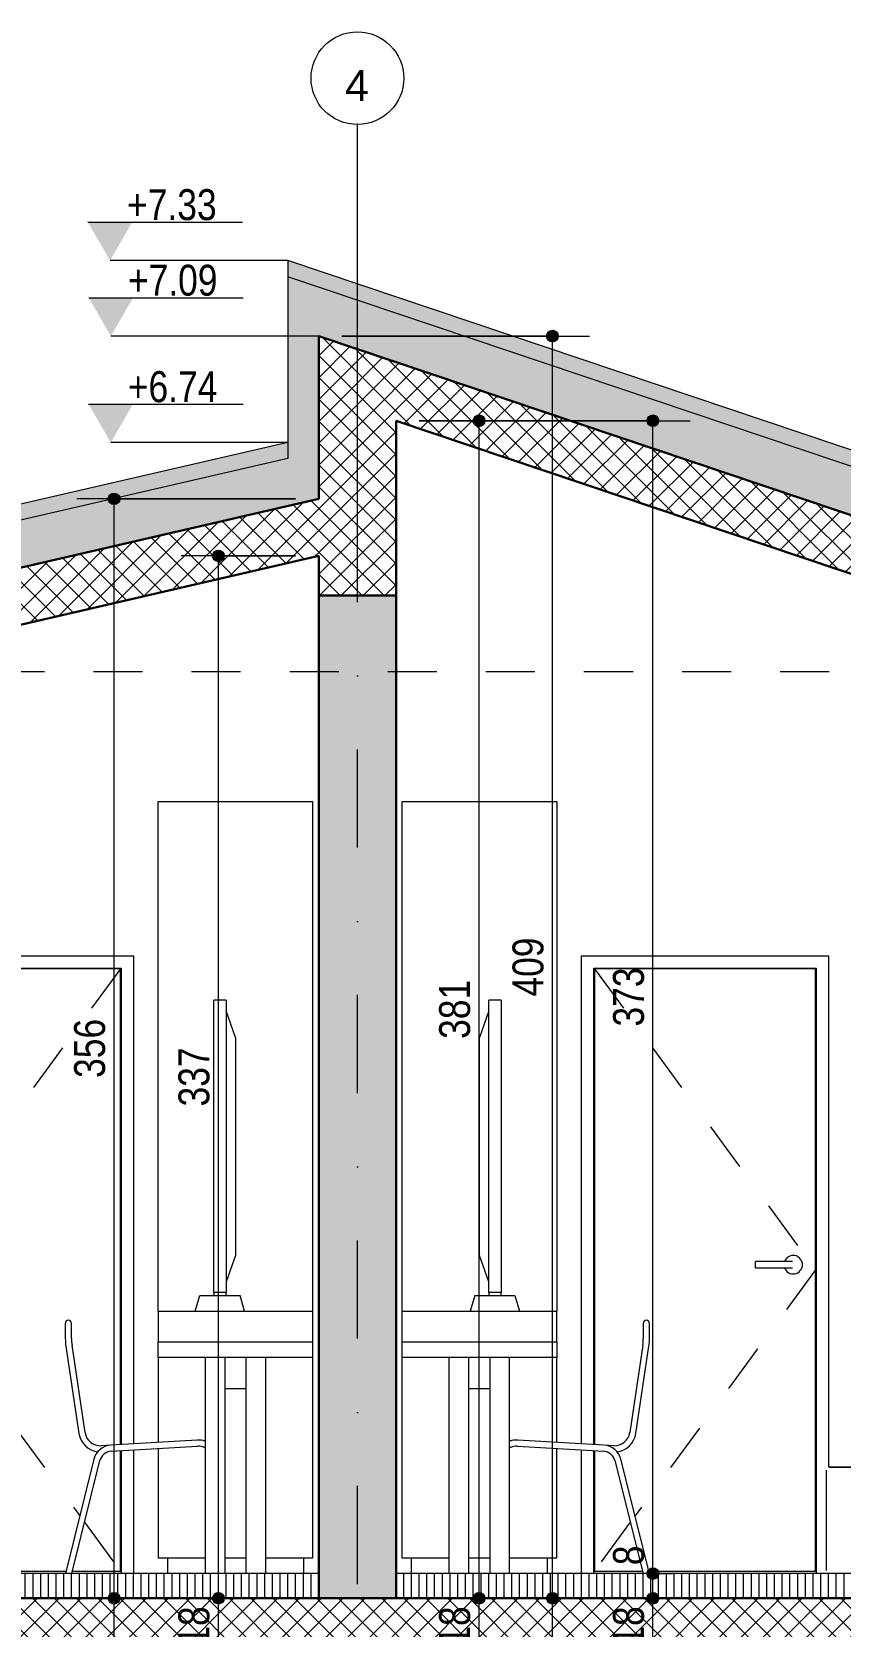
# Model space of a CAD drawing. Header units: centimetres. Extents: x -1987 to 51, y -192 to 807.
# Drawn here: x -1457 to -1195, y 291 to 807 of the extents above; entities that cross this region are included whole.
import ezdxf

# ---------------------------------------------------------------- set-up
doc = ezdxf.new("R2010")
doc.units = ezdxf.units.CM
doc.linetypes.add('Dash', pattern=[31.75, 15.875, -15.875])
doc.linetypes.add('Dash dot', pattern=[79.375, 31.75, -23.8125, 0, -23.8125])
for name, color, linetype, lineweight in [('A-ANNO-DIMS', 7, 'Continuous', 9), ('A-ANNO-DIMS-50', 7, 'Continuous', 9), ('A-ANNO-NOTE', 7, 'Continuous', 9), ('A-DOOR', 7, 'Continuous', 9), ('A-DOOR-FRAM', 7, 'Continuous', 15), ('A-FLOR-FNSH', 7, 'Continuous', 9), ('A-FLOR-LEVL', 7, 'Continuous', 9), ('A-FLOR-PATT', 7, 'Continuous', 9), ('A-ROOF', 7, 'Continuous', 9), ('A-ROOF-FNSH', 7, 'Continuous', 9), ('A-ROOF-PATT', 7, 'Continuous', 9), ('A-WALL', 7, 'Continuous', 9), ('A-WALL-PATT', 7, 'Continuous', 9), ('E-ELEC-EQPM', 7, 'Continuous', 9), ('G-ANNO-DIMS', 7, 'Continuous', 9), ('I-FURN', 7, 'Continuous', 9), ('S-BEAM', 7, 'Continuous', 9), ('S-GRID', 7, 'Continuous', 9), ('S-GRID-IDEN', 7, 'Continuous', 9)]:
    doc.layers.add(name, color=color, linetype=linetype, lineweight=lineweight)
doc.layers.add('A-DETL', color=7, linetype='Continuous', lineweight=9, true_color=0x008000)
doc.styles.add('Arial', font='arial.ttf', dxfattribs={"height": 10})
doc.styles.add('Arial Narrow', font='ARIALN.TTF', dxfattribs={"height": 10})
doc.dimstyles.new('TEC_DIM', dxfattribs={"dimscale": 30.48, "dimtxt": 10.23431, "dimasz": 0.492126, "dimexe": 0.393701, "dimexo": 0.246063, "dimgap": 0, "dimtad": 1, "dimdec": 0, "dimzin": 0, "dimdsep": 46, "dimtxsty": 'Arial Narrow', "dimblk1": 'DOTSMALL', "dimblk2": 'DOTSMALL', "dimsah": 1, "dimcen": 0.09, "dimazin": 0, "dimtfac": 1, "dimtdec": 4, "dimtix": 1, "dimtmove": 0, "dimatfit": 3, "dimfxl": 0, "dimtvp": 1, "dimtolj": 1, "dimtzin": 0, "dimarcsym": 0})
doc.dimstyles.new('TEC_DIM_2', dxfattribs={"dimscale": 30.48, "dimtxt": 10.23431, "dimasz": 0.492126, "dimexe": 0.393701, "dimexo": 0.246063, "dimgap": 0, "dimtad": 1, "dimdec": 0, "dimzin": 0, "dimdsep": 46, "dimtxsty": 'Arial Narrow', "dimblk1": 'DOTSMALL', "dimblk2": 'DOTSMALL', "dimsah": 1, "dimcen": 0.09, "dimazin": 0, "dimtfac": 1, "dimtdec": 4, "dimtix": 1, "dimtmove": 2, "dimatfit": 3, "dimfxl": 0, "dimtvp": 1, "dimtolj": 1, "dimtzin": 0, "dimarcsym": 0})
pattern_1 = [(45, (-985.806, 295.661), (-3.535534, 3.535534), []), (135, (-985.806, 295.661), (-3.535534, -3.535534), [])]

# ---------------------------------------------------------------- blocks, each defined once
blk = doc.blocks.new('TEC_DOOR-INT - 80x200-2358330-1-1')
at = {"layer": 'A-DOOR', "linetype": 'Dash'}
for p, q in [((-1274.94, 503.8), (-1203.34, 406.3)), ((-1203.34, 406.3), (-1261.78, 326.72)), ((-1263.32, 324.63), (-1274.94, 308.8))]:
    blk.add_line(p, q, dxfattribs=at)
at = {"layer": 'A-DOOR', "lineweight": 15}
for p, q in [((-1203.34, 503.8), (-1274.94, 503.8)), ((-1274.94, 503.8), (-1274.94, 349.77)), ((-1203.34, 308.8), (-1203.34, 503.8)), ((-1274.94, 347.76), (-1274.94, 308.8)), ((-1274.94, 308.8), (-1259.37, 308.8)), ((-1257.31, 308.8), (-1203.34, 308.8))]:
    blk.add_line(p, q, dxfattribs=at)
at = {"layer": 'A-DOOR'}
for p, q in [((-1212.34, 409), (-1222.84, 409)), ((-1222.84, 408), (-1222.84, 409)), ((-1222.84, 407), (-1222.84, 408)), ((-1222.84, 407), (-1212.34, 407))]:
    blk.add_line(p, q, dxfattribs=at)
at = {"layer": 'A-DOOR', "flags": 128}
for points in [[(-1210.84, 409), (-1210.84, 409), (-1210.85, 409), (-1210.85, 409), (-1210.86, 409), (-1210.87, 409), (-1210.89, 409), (-1210.9, 409), (-1210.92, 409), (-1210.94, 409), (-1210.96, 409), (-1210.99, 409), (-1211.01, 409), (-1211.04, 409), (-1211.07, 409), (-1211.11, 409), (-1211.14, 409), (-1211.18, 409), (-1211.22, 409), (-1211.26, 409), (-1211.3, 409), (-1211.34, 409), (-1211.39, 409), (-1211.43, 409), (-1211.48, 409), (-1211.53, 409), (-1211.58, 409), (-1211.64, 409), (-1211.69, 409), (-1211.74, 409), (-1211.8, 409), (-1211.86, 409), (-1211.91, 409), (-1211.97, 409), (-1212.03, 409), (-1212.09, 409), (-1212.15, 409), (-1212.21, 409), (-1212.27, 409), (-1212.33, 409), (-1212.34, 409)], [(-1212.34, 407), (-1212.28, 407), (-1212.22, 407), (-1212.16, 407), (-1212.1, 407), (-1212.05, 407), (-1211.99, 407), (-1211.93, 407), (-1211.87, 407), (-1211.82, 407), (-1211.76, 407), (-1211.7, 407), (-1211.65, 407), (-1211.6, 407), (-1211.55, 407), (-1211.5, 407), (-1211.45, 407), (-1211.4, 407), (-1211.35, 407), (-1211.31, 407), (-1211.27, 407), (-1211.23, 407), (-1211.19, 407), (-1211.15, 407), (-1211.11, 407), (-1211.08, 407), (-1211.05, 407), (-1211.02, 407), (-1210.99, 407), (-1210.97, 407), (-1210.95, 407), (-1210.92, 407), (-1210.91, 407), (-1210.89, 407), (-1210.88, 407), (-1210.87, 407), (-1210.86, 407), (-1210.85, 407), (-1210.85, 407), (-1210.84, 407)]]:
    blk.add_lwpolyline(points, dxfattribs=at)
at = {"layer": 'A-DOOR'}
for start, end in [(360, 160.3657), (199.5633, 360)]:
    blk.add_arc((-1210.59, 408), 3, start, end, dxfattribs=at)
at = {"layer": 'A-DOOR-FRAM'}
for p, q in [((-1279.14, 508), (-1199.14, 508)), ((-1279.14, 350.01), (-1279.14, 508)), ((-1199.14, 508), (-1199.14, 342.47)), ((-1275.14, 504), (-1203.14, 504)), ((-1275.14, 349.78), (-1275.14, 504)), ((-1203.14, 504), (-1203.14, 308)), ((-1279.14, 308), (-1279.14, 348.01)), ((-1275.14, 308), (-1275.14, 347.78))]:
    blk.add_line(p, q, dxfattribs=at)
blk = doc.blocks.new('TEC_DOOR-INT - 80x200-2358332-1-1')
at = {"layer": 'A-DOOR', "linetype": 'Dash'}
for p, q in [((-1428.34, 503.8), (-1499.94, 406.3)), ((-1499.94, 406.3), (-1441.51, 326.72)), ((-1439.97, 324.63), (-1428.34, 308.8))]:
    blk.add_line(p, q, dxfattribs=at)
at = {"layer": 'A-DOOR', "lineweight": 15}
for p, q in [((-1499.94, 503.8), (-1499.94, 308.8)), ((-1428.34, 503.8), (-1499.94, 503.8)), ((-1428.34, 349.77), (-1428.34, 503.8)), ((-1428.34, 308.8), (-1428.34, 347.76)), ((-1499.94, 308.8), (-1445.98, 308.8)), ((-1443.91, 308.8), (-1428.34, 308.8))]:
    blk.add_line(p, q, dxfattribs=at)
at = {"layer": 'A-DOOR'}
for p, q in [((-1480.44, 409), (-1490.94, 409)), ((-1480.44, 409), (-1480.44, 408)), ((-1480.44, 408), (-1480.44, 407)), ((-1490.94, 407), (-1480.44, 407))]:
    blk.add_line(p, q, dxfattribs=at)
at = {"layer": 'A-DOOR', "flags": 128}
for points in [[(-1490.94, 409), (-1491, 409), (-1491.06, 409), (-1491.12, 409), (-1491.18, 409), (-1491.24, 409), (-1491.3, 409), (-1491.36, 409), (-1491.42, 409), (-1491.47, 409), (-1491.53, 409), (-1491.58, 409), (-1491.64, 409), (-1491.69, 409), (-1491.74, 409), (-1491.79, 409), (-1491.84, 409), (-1491.89, 409), (-1491.93, 409), (-1491.98, 409), (-1492.02, 409), (-1492.06, 409), (-1492.1, 409), (-1492.14, 409), (-1492.17, 409), (-1492.21, 409), (-1492.24, 409), (-1492.27, 409), (-1492.29, 409), (-1492.32, 409), (-1492.34, 409), (-1492.36, 409), (-1492.38, 409), (-1492.4, 409), (-1492.41, 409), (-1492.42, 409), (-1492.43, 409), (-1492.44, 409), (-1492.44, 409), (-1492.44, 409)], [(-1492.44, 407), (-1492.44, 407), (-1492.44, 407), (-1492.43, 407), (-1492.42, 407), (-1492.41, 407), (-1492.4, 407), (-1492.39, 407), (-1492.37, 407), (-1492.35, 407), (-1492.33, 407), (-1492.3, 407), (-1492.27, 407), (-1492.25, 407), (-1492.21, 407), (-1492.18, 407), (-1492.15, 407), (-1492.11, 407), (-1492.07, 407), (-1492.03, 407), (-1491.99, 407), (-1491.94, 407), (-1491.9, 407), (-1491.85, 407), (-1491.8, 407), (-1491.75, 407), (-1491.7, 407), (-1491.65, 407), (-1491.6, 407), (-1491.54, 407), (-1491.49, 407), (-1491.43, 407), (-1491.37, 407), (-1491.32, 407), (-1491.26, 407), (-1491.2, 407), (-1491.14, 407), (-1491.08, 407), (-1491.02, 407), (-1490.96, 407), (-1490.94, 407)]]:
    blk.add_lwpolyline(points, dxfattribs=at)
at = {"layer": 'A-DOOR'}
for start, end in [(19.6343, 180), (180, 340.4367)]:
    blk.add_arc((-1492.69, 408), 3, start, end, dxfattribs=at)
at = {"layer": 'A-DOOR-FRAM'}
for p, q in [((-1504.14, 308), (-1504.14, 508)), ((-1504.14, 508), (-1424.14, 508)), ((-1424.14, 508), (-1424.14, 350.01)), ((-1500.14, 308), (-1500.14, 504)), ((-1500.14, 504), (-1428.14, 504)), ((-1428.14, 504), (-1428.14, 349.78)), ((-1428.14, 347.78), (-1428.14, 308)), ((-1424.14, 348.01), (-1424.14, 308))]:
    blk.add_line(p, q, dxfattribs=at)
blk = doc.blocks.new('ГАРДЕРОБ - Гардероб-2266786-1-1')
at = {"layer": 'I-FURN', "color": 253, "true_color": 0xaaaaaa}
for p, q in [((-1337.14, 558), (-1287.14, 558)), ((-1337.14, 393), (-1337.14, 558)), ((-1287.14, 558), (-1287.14, 393))]:
    blk.add_line(p, q, dxfattribs=at)
blk = doc.blocks.new('ПРАВОЪГЪЛНА МАСА - 50x130-1336701-1-1')
at = {"layer": 'I-FURN', "color": 253, "true_color": 0xaaaaaa}
for p, q in [((-1337.14, 383), (-1287.14, 383)), ((-1337.14, 377.92), (-1337.14, 383)), ((-1287.14, 383), (-1287.14, 377.92)), ((-1287.14, 377.92), (-1337.14, 377.92)), ((-1321.9, 308), (-1321.9, 377.92)), ((-1315.55, 308), (-1315.55, 377.92)), ((-1308.73, 308), (-1308.73, 377.92)), ((-1302.38, 308), (-1302.38, 377.92)), ((-1308.73, 367.76), (-1315.55, 367.76)), ((-1315.55, 308), (-1321.9, 308)), ((-1302.38, 308), (-1308.73, 308))]:
    blk.add_line(p, q, dxfattribs=at)
blk = doc.blocks.new('Stuhl-13 - Typ1-2266787-1-1')
at = {"layer": 'I-FURN', "color": 253, "true_color": 0xaaaaaa}
for p, q in [((-1259.11, 389.01), (-1259.11, 384.14)), ((-1257.11, 384.14), (-1257.11, 389.01)), ((-1259.27, 381.93), (-1263.5, 353.66)), ((-1261.52, 353.36), (-1257.3, 381.63)), ((-1271.82, 349.59), (-1299.74, 351.21)), ((-1299.85, 349.21), (-1271.94, 347.59)), ((-1268.73, 349.41), (-1271.82, 349.59)), ((-1268.29, 344.56), (-1259.17, 308.01)), ((-1257.11, 308.01), (-1266.35, 345.05)), ((-1257.11, 308.01), (-1259.17, 308.01))]:
    blk.add_line(p, q, dxfattribs=at)
for centre, radius, start, end in [((-1258.11, 389.01), 1, 0, 180), ((-1274.11, 384.14), 15, 351.5, 0), ((-1274.11, 384.14), 17, 351.5, 360), ((-1300.14, 344.22), 7, 86.6697, 108.7161), ((-1300.14, 344.22), 7, 86.6697, 108.0205), ((-1268.44, 354.4), 5, 266.6697, 351.5), ((-1268.44, 354.4), 7, 276.3625, 351.5), ((-1300.14, 344.22), 5, 86.6697, 117.1838), ((-1300.14, 344.22), 5, 108.0205, 111.0944), ((-1272.17, 343.6), 4, 14, 86.6697), ((-1272.17, 343.6), 6, 14, 86.6697)]:
    blk.add_arc(centre, radius, start, end, dxfattribs=at)
blk = doc.blocks.new('ШКАФ - ШКАФ-2266788-1-1')
at = {"layer": 'I-FURN', "color": 253, "true_color": 0xaaaaaa}
for p, q in [((-1337.14, 393), (-1287.14, 393)), ((-1337.14, 383), (-1337.14, 393)), ((-1287.14, 383), (-1287.14, 393)), ((-1337.14, 313), (-1337.14, 377.92)), ((-1287.14, 350.48), (-1287.14, 377.92)), ((-1287.14, 313), (-1287.14, 348.47)), ((-1321.9, 313), (-1337.14, 313)), ((-1334.14, 308), (-1334.14, 313)), ((-1308.73, 313), (-1315.55, 313)), ((-1287.14, 313), (-1302.38, 313)), ((-1290.14, 308), (-1290.14, 313))]:
    blk.add_line(p, q, dxfattribs=at)
blk = doc.blocks.new('TV - 65 Zoll-2242998-1-1')
at = {"layer": 'E-ELEC-EQPM', "color": 253, "true_color": 0xaaaaaa}
for p, q in [((-1309.14, 399), (-1309.14, 493.6)), ((-1305.14, 493.6), (-1309.14, 493.6)), ((-1305.14, 493.6), (-1305.14, 399)), ((-1309.14, 490.17), (-1312.14, 481.6)), ((-1312.14, 411), (-1312.14, 481.6)), ((-1309.14, 402.43), (-1312.14, 411)), ((-1313.64, 398), (-1315.14, 393)), ((-1309.14, 399), (-1309.14, 398)), ((-1305.14, 399), (-1309.14, 399)), ((-1305.14, 398), (-1305.14, 399)), ((-1300.64, 398), (-1299.14, 393))]:
    blk.add_line(p, q, dxfattribs=at)
at = {"layer": 'E-ELEC-EQPM', "color": 253, "true_color": 0xaaaaaa, "flags": 128}
for points in [[(-1313.64, 398), (-1313.42, 398), (-1312.77, 398), (-1311.74, 398), (-1310.39, 398), (-1308.83, 398), (-1307.14, 398)], [(-1307.14, 398), (-1305.46, 398), (-1303.89, 398), (-1302.55, 398), (-1301.51, 398), (-1300.86, 398), (-1300.64, 398)]]:
    blk.add_lwpolyline(points, dxfattribs=at)
blk = doc.blocks.new('SOFA-BEDROOM - 1000 x 1000-2337895-1-1')
at = {"layer": 'I-FURN', "color": 253, "true_color": 0xaaaaaa}
for p, q in [((-1199.91, 341.5), (-1199.91, 309)), ((-1198.91, 342.5), (-1198.91, 342.31)), ((-1198.91, 342.5), (-1197.44, 342.5)), ((-1150.38, 342.5), (-1197.44, 342.5)), ((-1150.38, 342.5), (-1197.44, 342.5)), ((-1197.44, 342.5), (-1150.38, 342.5)), ((-1150.38, 342.5), (-1148.91, 342.5)), ((-1148.91, 342.27), (-1148.91, 342.5)), ((-1147.91, 309), (-1147.91, 341.5)), ((-1198.91, 308.23), (-1198.91, 308)), ((-1148.91, 308), (-1148.91, 308.19))]:
    blk.add_line(p, q, dxfattribs=at)
at = {"layer": 'I-FURN', "color": 253, "true_color": 0xaaaaaa, "flags": 128}
for points in [[(-1197.44, 342.5), (-1197.5, 342.5), (-1197.56, 342.5), (-1197.62, 342.5), (-1197.67, 342.5), (-1197.73, 342.5), (-1197.79, 342.5), (-1197.85, 342.5), (-1197.9, 342.5), (-1197.96, 342.5), (-1198.01, 342.5), (-1198.07, 342.5), (-1198.12, 342.5), (-1198.17, 342.5), (-1198.22, 342.5), (-1198.27, 342.5), (-1198.32, 342.5), (-1198.36, 342.5), (-1198.41, 342.5), (-1198.45, 342.5), (-1198.49, 342.5), (-1198.53, 342.5), (-1198.57, 342.5), (-1198.61, 342.5), (-1198.64, 342.5), (-1198.68, 342.5), (-1198.71, 342.5), (-1198.74, 342.5), (-1198.76, 342.5), (-1198.79, 342.5), (-1198.81, 342.5), (-1198.83, 342.5), (-1198.85, 342.5), (-1198.86, 342.5), (-1198.88, 342.5), (-1198.89, 342.5), (-1198.9, 342.5), (-1198.9, 342.5), (-1198.91, 342.5), (-1198.91, 342.5)], [(-1148.91, 342.5), (-1148.91, 342.5), (-1148.91, 342.5), (-1148.92, 342.5), (-1148.93, 342.5), (-1148.94, 342.5), (-1148.95, 342.5), (-1148.97, 342.5), (-1148.98, 342.5), (-1149, 342.5), (-1149.02, 342.5), (-1149.05, 342.5), (-1149.07, 342.5), (-1149.1, 342.5), (-1149.13, 342.5), (-1149.17, 342.5), (-1149.2, 342.5), (-1149.24, 342.5), (-1149.27, 342.5), (-1149.31, 342.5), (-1149.35, 342.5), (-1149.4, 342.5), (-1149.44, 342.5), (-1149.49, 342.5), (-1149.54, 342.5), (-1149.58, 342.5), (-1149.63, 342.5), (-1149.69, 342.5), (-1149.74, 342.5), (-1149.79, 342.5), (-1149.85, 342.5), (-1149.9, 342.5), (-1149.96, 342.5), (-1150.01, 342.5), (-1150.07, 342.5), (-1150.13, 342.5), (-1150.19, 342.5), (-1150.25, 342.5), (-1150.3, 342.5), (-1150.36, 342.5), (-1150.38, 342.5)]]:
    blk.add_lwpolyline(points, dxfattribs=at)
blk = doc.blocks.new('ГАРДЕРОБ - Гардероб-2380712-1-1')
at = {"layer": 'I-FURN', "color": 253, "true_color": 0xaaaaaa}
for p, q in [((-1416.14, 558), (-1366.14, 558)), ((-1416.14, 393), (-1416.14, 558)), ((-1366.14, 558), (-1366.14, 393))]:
    blk.add_line(p, q, dxfattribs=at)
blk = doc.blocks.new('ПРАВОЪГЪЛНА МАСА - 50x130-2380713-1-1')
at = {"layer": 'I-FURN', "color": 253, "true_color": 0xaaaaaa}
for p, q in [((-1416.14, 383), (-1366.14, 383)), ((-1416.14, 377.92), (-1416.14, 383)), ((-1366.14, 383), (-1366.14, 377.92)), ((-1366.14, 377.92), (-1416.14, 377.92)), ((-1400.9, 377.92), (-1400.9, 308)), ((-1394.55, 377.92), (-1394.55, 308)), ((-1387.73, 377.92), (-1387.73, 308)), ((-1381.38, 377.92), (-1381.38, 308)), ((-1387.73, 367.76), (-1394.55, 367.76)), ((-1394.55, 308), (-1400.9, 308)), ((-1381.38, 308), (-1387.73, 308))]:
    blk.add_line(p, q, dxfattribs=at)
blk = doc.blocks.new('Stuhl-13 - Typ1-1721772-1-1')
at = {"layer": 'I-FURN', "color": 253, "true_color": 0xaaaaaa}
for p, q in [((-1446.18, 389.01), (-1446.18, 384.14)), ((-1444.18, 384.14), (-1444.18, 389.01)), ((-1439.79, 353.66), (-1444.01, 381.93)), ((-1445.99, 381.63), (-1441.77, 353.36)), ((-1403.55, 351.21), (-1431.47, 349.59)), ((-1431.47, 349.59), (-1434.55, 349.41)), ((-1431.35, 347.59), (-1403.43, 349.21)), ((-1436.94, 345.05), (-1446.17, 308.01)), ((-1444.11, 308.01), (-1435, 344.56)), ((-1444.11, 308.01), (-1446.17, 308.01))]:
    blk.add_line(p, q, dxfattribs=at)
for centre, radius, start, end in [((-1445.18, 389.01), 1, 0, 180), ((-1429.18, 384.14), 17, 180, 188.5), ((-1429.18, 384.14), 15, 180, 188.5), ((-1434.84, 354.4), 7, 188.5, 263.6375), ((-1434.84, 354.4), 5, 188.5, 273.3303), ((-1403.14, 344.22), 7, 71.2839, 93.3303), ((-1403.14, 344.22), 7, 71.9795, 93.3303), ((-1431.12, 343.6), 6, 93.3303, 166), ((-1431.12, 343.6), 4, 93.3303, 166), ((-1403.14, 344.22), 5, 62.8162, 93.3303), ((-1403.14, 344.22), 5, 68.9056, 71.9795)]:
    blk.add_arc(centre, radius, start, end, dxfattribs=at)
blk = doc.blocks.new('ШКАФ - ШКАФ-2252821-1-1')
at = {"layer": 'I-FURN', "color": 253, "true_color": 0xaaaaaa}
for p, q in [((-1416.14, 393), (-1366.14, 393)), ((-1416.14, 393), (-1416.14, 383)), ((-1366.14, 393), (-1366.14, 383)), ((-1416.14, 377.92), (-1416.14, 350.48)), ((-1366.14, 377.92), (-1366.14, 313)), ((-1416.14, 348.47), (-1416.14, 313)), ((-1400.9, 313), (-1416.14, 313)), ((-1413.14, 313), (-1413.14, 308)), ((-1387.73, 313), (-1394.55, 313)), ((-1366.14, 313), (-1381.38, 313)), ((-1369.14, 313), (-1369.14, 308))]:
    blk.add_line(p, q, dxfattribs=at)
blk = doc.blocks.new('TV - 65 Zoll-2252729-1-1')
at = {"layer": 'E-ELEC-EQPM', "color": 253, "true_color": 0xaaaaaa}
for p, q in [((-1398.14, 399), (-1398.14, 493.6)), ((-1394.14, 493.6), (-1398.14, 493.6)), ((-1394.14, 493.6), (-1394.14, 399)), ((-1391.14, 481.6), (-1394.14, 490.17)), ((-1391.14, 481.6), (-1391.14, 411)), ((-1391.14, 411), (-1394.14, 402.43)), ((-1404.14, 393), (-1402.64, 398)), ((-1398.14, 399), (-1398.14, 398)), ((-1394.14, 399), (-1398.14, 399)), ((-1394.14, 398), (-1394.14, 399)), ((-1388.14, 393), (-1389.64, 398))]:
    blk.add_line(p, q, dxfattribs=at)
at = {"layer": 'E-ELEC-EQPM', "color": 253, "true_color": 0xaaaaaa, "flags": 128}
for points in [[(-1402.64, 398), (-1402.42, 398), (-1401.77, 398), (-1400.74, 398), (-1399.39, 398), (-1397.83, 398), (-1396.14, 398)], [(-1396.14, 398), (-1394.46, 398), (-1392.89, 398), (-1391.55, 398), (-1390.51, 398), (-1389.86, 398), (-1389.64, 398)]]:
    blk.add_lwpolyline(points, dxfattribs=at)
blk = doc.blocks.new('Structural Framing 5 - Structural Framing 5-2368607-1-1')
at = {"layer": 'S-BEAM'}
h = blk.add_hatch(dxfattribs=at)
h.set_pattern_fill('FP1_11', color=256, style=0, pattern_type=2)
h.set_pattern_definition(pattern_1)
h.paths.add_polyline_path([(-1339.14, 624.61), (-1339.14, 681.21), (-1364.14, 689.62), (-1364.14, 624.61), (-1360.7, 624.61)])
at = {"layer": 'A-DETL', "color": 7, "lineweight": 30}
for p, q in [((-1364.14, 689.62), (-1364.14, 671.33)), ((-1364.14, 671.33), (-1364.14, 655.93)), ((-1364.14, 637.46), (-1364.14, 624.61)), ((-1364.14, 624.61), (-1339.14, 624.61))]:
    blk.add_line(p, q, dxfattribs=at)
at = {"layer": 'S-BEAM', "lineweight": 30}
blk.add_line((-1339.14, 624.61), (-1339.14, 681.21), dxfattribs=at)
blk = doc.blocks.new('Grid - TEC_GRID_CIRCLE-145857-1-1')
at = {"layer": 'S-GRID-IDEN'}
blk.add_circle((-696.64, 792.09), 15, dxfattribs=at)
blk = doc.blocks.new('Spot Elevations - ELEVATION_PROJECT-150941-1-1')
at = {"layer": 'A-ANNO-NOTE'}
blk.add_hatch(color=256, dxfattribs=at).paths.add_polyline_path([(-1581.3, 312.39), (-1566.99, 312.39), (-1574.14, 300)])
blk.add_line((-1581.3, 312.39), (-1531.3, 312.39), dxfattribs=at)
blk = doc.blocks.new('DIMBLOCK13-1-1')
at = {"layer": 'A-ANNO-DIMS-50', "transparency": 16777216}
h = blk.add_hatch(color=256, dxfattribs=at)
edge = h.paths.add_edge_path()
edge.add_arc((-1396.65, 300), 1.88, 0, 360)
h = blk.add_hatch(color=256, dxfattribs=at)
edge = h.paths.add_edge_path()
edge.add_arc((-1396.65, 282), 1.88, 0, 360)
for p, q in [((-1391.8, 300), (-1408.65, 300)), ((-1396.65, 282), (-1396.65, 300)), ((-1396.65, 300), (-1391.8, 300)), ((-1391.8, 282), (-1408.65, 282)), ((-1396.65, 282), (-1391.8, 282))]:
    blk.add_line(p, q, dxfattribs=at)
for centre in [(-1396.65, 300), (-1396.65, 282)]:
    blk.add_circle(centre, 1.88, dxfattribs=at)
at = {"layer": 'A-ANNO-DIMS-50', "color": 0, "transparency": 16777216, "insert": (-1409.57, 284.66), "char_height": 10, "width": 15.2053, "attachment_point": 1, "rotation": 90, "line_spacing_factor": 0.974696, "style": 'Arial Narrow'}
blk.add_mtext('18', dxfattribs=at)
blk = doc.blocks.new('_DotSmall')
at = {"color": 0, "linetype": 'ByBlock', "const_width": 0.5}
blk.add_lwpolyline([(-0.0625, 0, 1), (0.0625, 0, 1)], format="xyb", close=True, dxfattribs=at)
blk = doc.blocks.new('DIMBLOCK14-1-1')
at = {"layer": 'A-ANNO-DIMS-50', "transparency": 16777216}
h = blk.add_hatch(color=256, dxfattribs=at)
edge = h.paths.add_edge_path()
edge.add_arc((-1396.65, 637.46), 1.88, 0, 360)
h = blk.add_hatch(color=256, dxfattribs=at)
edge = h.paths.add_edge_path()
edge.add_arc((-1396.65, 300), 1.88, 0, 360)
for p, q in [((-1371.64, 637.46), (-1408.65, 637.46)), ((-1396.65, 300), (-1396.65, 637.46)), ((-1396.65, 637.46), (-1371.64, 637.46)), ((-1391.8, 300), (-1408.65, 300)), ((-1396.65, 300), (-1391.8, 300))]:
    blk.add_line(p, q, dxfattribs=at)
for centre in [(-1396.65, 637.46), (-1396.65, 300)]:
    blk.add_circle(centre, 1.88, dxfattribs=at)
at = {"layer": 'A-ANNO-DIMS-50', "color": 0, "transparency": 16777216, "insert": (-1409.57, 459.23), "char_height": 10, "width": 22.8079, "attachment_point": 1, "rotation": 90, "line_spacing_factor": 0.974696, "style": 'Arial Narrow'}
blk.add_mtext('337', dxfattribs=at)
blk = doc.blocks.new('DIMBLOCK16-1-1')
at = {"layer": 'A-ANNO-DIMS-50', "transparency": 16777216}
h = blk.add_hatch(color=256, dxfattribs=at)
edge = h.paths.add_edge_path()
edge.add_arc((-1430.41, 300), 1.88, 0, 360)
h = blk.add_hatch(color=256, dxfattribs=at)
edge = h.paths.add_edge_path()
edge.add_arc((-1430.41, 0), 1.88, 0, 360)
for p, q in [((-1425.56, 300), (-1442.41, 300)), ((-1430.41, 0), (-1430.41, 300)), ((-1430.41, 300), (-1425.56, 300)), ((-1425.56, 0), (-1442.41, 0)), ((-1430.41, 0), (-1425.56, 0))]:
    blk.add_line(p, q, dxfattribs=at)
for centre in [(-1430.41, 300), (-1430.41, 0)]:
    blk.add_circle(centre, 1.88, dxfattribs=at)
at = {"layer": 'A-ANNO-DIMS-50', "color": 0, "transparency": 16777216, "insert": (-1443.33, 140.5), "char_height": 10, "width": 22.8079, "attachment_point": 1, "rotation": 90, "line_spacing_factor": 0.974696, "style": 'Arial Narrow'}
blk.add_mtext('300', dxfattribs=at)
blk = doc.blocks.new('DIMBLOCK17-1-1')
at = {"layer": 'A-ANNO-DIMS-50', "transparency": 16777216}
h = blk.add_hatch(color=256, dxfattribs=at)
edge = h.paths.add_edge_path()
edge.add_arc((-1430.41, 655.93), 1.88, 0, 360)
h = blk.add_hatch(color=256, dxfattribs=at)
edge = h.paths.add_edge_path()
edge.add_arc((-1430.41, 300), 1.88, 0, 360)
for p, q in [((-1371.64, 655.93), (-1442.41, 655.93)), ((-1430.41, 300), (-1430.41, 655.93)), ((-1430.41, 655.93), (-1371.64, 655.93)), ((-1425.56, 300), (-1442.41, 300)), ((-1430.41, 300), (-1425.56, 300))]:
    blk.add_line(p, q, dxfattribs=at)
for centre in [(-1430.41, 655.93), (-1430.41, 300)]:
    blk.add_circle(centre, 1.88, dxfattribs=at)
at = {"layer": 'A-ANNO-DIMS-50', "color": 0, "transparency": 16777216, "insert": (-1443.33, 468.46), "char_height": 10, "width": 22.8079, "attachment_point": 1, "rotation": 90, "line_spacing_factor": 0.974696, "style": 'Arial Narrow'}
blk.add_mtext('356', dxfattribs=at)
blk = doc.blocks.new('DIMBLOCK20-1-1')
at = {"layer": 'A-ANNO-DIMS-50', "transparency": 16777216}
h = blk.add_hatch(color=256, dxfattribs=at)
edge = h.paths.add_edge_path()
edge.add_arc((-1312.26, 300), 1.88, 0, 360)
h = blk.add_hatch(color=256, dxfattribs=at)
edge = h.paths.add_edge_path()
edge.add_arc((-1312.26, 282), 1.88, 0, 360)
for p, q in [((-1307.41, 300), (-1324.26, 300)), ((-1312.26, 282), (-1312.26, 300)), ((-1312.26, 300), (-1307.41, 300)), ((-1307.41, 282), (-1324.26, 282)), ((-1312.26, 282), (-1307.41, 282))]:
    blk.add_line(p, q, dxfattribs=at)
for centre in [(-1312.26, 300), (-1312.26, 282)]:
    blk.add_circle(centre, 1.88, dxfattribs=at)
at = {"layer": 'A-ANNO-DIMS-50', "color": 0, "transparency": 16777216, "insert": (-1325.19, 284.66), "char_height": 10, "width": 15.2053, "attachment_point": 1, "rotation": 90, "line_spacing_factor": 0.974696, "style": 'Arial Narrow'}
blk.add_mtext('18', dxfattribs=at)
blk = doc.blocks.new('DIMBLOCK21-1-1')
at = {"layer": 'A-ANNO-DIMS-50', "transparency": 16777216}
h = blk.add_hatch(color=256, dxfattribs=at)
edge = h.paths.add_edge_path()
edge.add_arc((-1312.26, 681.21), 1.88, 0, 360)
h = blk.add_hatch(color=256, dxfattribs=at)
edge = h.paths.add_edge_path()
edge.add_arc((-1312.26, 300), 1.88, 0, 360)
for p, q in [((-1331.64, 681.21), (-1300.26, 681.21)), ((-1312.26, 681.21), (-1331.64, 681.21)), ((-1312.26, 300), (-1312.26, 681.21)), ((-1307.41, 300), (-1324.26, 300)), ((-1312.26, 300), (-1307.41, 300))]:
    blk.add_line(p, q, dxfattribs=at)
for centre in [(-1312.26, 681.21), (-1312.26, 300)]:
    blk.add_circle(centre, 1.88, dxfattribs=at)
at = {"layer": 'A-ANNO-DIMS-50', "color": 0, "transparency": 16777216, "insert": (-1325.19, 481.1), "char_height": 10, "width": 22.8079, "attachment_point": 1, "rotation": 90, "line_spacing_factor": 0.974696, "style": 'Arial Narrow'}
blk.add_mtext('381', dxfattribs=at)
blk = doc.blocks.new('DIMBLOCK23-1-1')
at = {"layer": 'A-ANNO-DIMS-50', "transparency": 16777216}
h = blk.add_hatch(color=256, dxfattribs=at)
edge = h.paths.add_edge_path()
edge.add_arc((-1288.53, 300), 1.88, 0, 360)
h = blk.add_hatch(color=256, dxfattribs=at)
edge = h.paths.add_edge_path()
edge.add_arc((-1288.53, 0), 1.87, 0, 360)
for p, q in [((-1283.68, 300), (-1300.53, 300)), ((-1288.53, 0), (-1288.53, 300)), ((-1288.53, 300), (-1283.68, 300)), ((-1283.68, 0), (-1300.53, 0)), ((-1288.53, 0), (-1283.68, 0))]:
    blk.add_line(p, q, dxfattribs=at)
for centre, radius in [((-1288.53, 300), 1.88), ((-1288.53, 0), 1.87)]:
    blk.add_circle(centre, radius, dxfattribs=at)
at = {"layer": 'A-ANNO-DIMS-50', "color": 0, "transparency": 16777216, "insert": (-1301.45, 140.5), "char_height": 10, "width": 22.8079, "attachment_point": 1, "rotation": 90, "line_spacing_factor": 0.974696, "style": 'Arial Narrow'}
blk.add_mtext('300', dxfattribs=at)
blk = doc.blocks.new('DIMBLOCK24-1-1')
at = {"layer": 'A-ANNO-DIMS-50', "transparency": 16777216}
h = blk.add_hatch(color=256, dxfattribs=at)
edge = h.paths.add_edge_path()
edge.add_arc((-1288.53, 708.61), 1.88, 0, 360)
h = blk.add_hatch(color=256, dxfattribs=at)
edge = h.paths.add_edge_path()
edge.add_arc((-1288.53, 300), 1.88, 0, 360)
for p, q in [((-1356.64, 708.61), (-1276.53, 708.61)), ((-1288.53, 708.61), (-1356.64, 708.61)), ((-1288.53, 300), (-1288.53, 708.61)), ((-1283.68, 300), (-1300.53, 300)), ((-1288.53, 300), (-1283.68, 300))]:
    blk.add_line(p, q, dxfattribs=at)
for centre in [(-1288.53, 708.61), (-1288.53, 300)]:
    blk.add_circle(centre, 1.88, dxfattribs=at)
at = {"layer": 'A-ANNO-DIMS-50', "color": 0, "transparency": 16777216, "insert": (-1301.45, 494.8), "char_height": 10, "width": 22.8079, "attachment_point": 1, "rotation": 90, "line_spacing_factor": 0.974696, "style": 'Arial Narrow'}
blk.add_mtext('409', dxfattribs=at)
blk = doc.blocks.new('DIMBLOCK54-1-1')
at = {"layer": 'A-ANNO-DIMS-50', "transparency": 16777216}
h = blk.add_hatch(color=256, dxfattribs=at)
edge = h.paths.add_edge_path()
edge.add_arc((-1255.98, 300), 1.88, 0, 360)
h = blk.add_hatch(color=256, dxfattribs=at)
edge = h.paths.add_edge_path()
edge.add_arc((-1255.98, 282), 1.88, 0, 360)
for p, q in [((-1251.13, 300), (-1267.98, 300)), ((-1255.98, 282), (-1255.98, 300)), ((-1255.98, 300), (-1251.13, 300)), ((-1251.13, 282), (-1267.98, 282)), ((-1255.98, 282), (-1251.13, 282))]:
    blk.add_line(p, q, dxfattribs=at)
for centre in [(-1255.98, 300), (-1255.98, 282)]:
    blk.add_circle(centre, 1.88, dxfattribs=at)
at = {"layer": 'A-ANNO-DIMS-50', "color": 0, "transparency": 16777216, "insert": (-1268.91, 284.66), "char_height": 10, "width": 15.2053, "attachment_point": 1, "rotation": 90, "line_spacing_factor": 0.974696, "style": 'Arial Narrow'}
blk.add_mtext('18', dxfattribs=at)
blk = doc.blocks.new('DIMBLOCK55-1-1')
at = {"layer": 'A-ANNO-DIMS-50', "transparency": 16777216}
h = blk.add_hatch(color=256, dxfattribs=at)
edge = h.paths.add_edge_path()
edge.add_arc((-1255.98, 308.01), 1.88, 0, 360)
h = blk.add_hatch(color=256, dxfattribs=at)
edge = h.paths.add_edge_path()
edge.add_arc((-1255.98, 300), 1.88, 0, 360)
for p, q in [((-1249.61, 308.01), (-1267.98, 308.01)), ((-1255.98, 300), (-1255.98, 308.01)), ((-1255.98, 308.01), (-1249.61, 308.01)), ((-1251.13, 300), (-1267.98, 300)), ((-1255.98, 300), (-1251.13, 300))]:
    blk.add_line(p, q, dxfattribs=at)
for centre in [(-1255.98, 308.01), (-1255.98, 300)]:
    blk.add_circle(centre, 1.88, dxfattribs=at)
at = {"layer": 'A-ANNO-DIMS-50', "color": 0, "transparency": 16777216, "insert": (-1268.91, 310.72), "char_height": 10, "width": 7.6026, "attachment_point": 1, "rotation": 90, "line_spacing_factor": 0.974696, "style": 'Arial Narrow'}
blk.add_mtext('\\fArial Narrow|b0|i0|c204|p34|;8', dxfattribs=at)
blk = doc.blocks.new('DIMBLOCK56-1-1')
at = {"layer": 'A-ANNO-DIMS-50', "transparency": 16777216}
h = blk.add_hatch(color=256, dxfattribs=at)
edge = h.paths.add_edge_path()
edge.add_arc((-1255.98, 681.21), 1.88, 0, 360)
h = blk.add_hatch(color=256, dxfattribs=at)
edge = h.paths.add_edge_path()
edge.add_arc((-1255.98, 308.01), 1.88, 0, 360)
for p, q in [((-1331.64, 681.21), (-1243.98, 681.21)), ((-1255.98, 681.21), (-1331.64, 681.21)), ((-1255.98, 308.01), (-1255.98, 681.21)), ((-1249.61, 308.01), (-1267.98, 308.01)), ((-1255.98, 308.01), (-1249.61, 308.01))]:
    blk.add_line(p, q, dxfattribs=at)
for centre in [(-1255.98, 681.21), (-1255.98, 308.01)]:
    blk.add_circle(centre, 1.88, dxfattribs=at)
at = {"layer": 'A-ANNO-DIMS-50', "color": 0, "transparency": 16777216, "insert": (-1268.91, 485.1), "char_height": 10, "width": 22.8079, "attachment_point": 1, "rotation": 90, "line_spacing_factor": 0.974696, "style": 'Arial Narrow'}
blk.add_mtext('373', dxfattribs=at)

msp = doc.modelspace()

# ---------------------------------------------------------------- hatches: boundary and pattern name
at = {"layer": 'A-FLOR-PATT', "true_color": 0x787878}
h = msp.add_hatch(dxfattribs=at)
h.set_pattern_fill('FP1_6', color=8, style=0, pattern_type=2)
h.set_pattern_definition([(270, (-964.143, 308), (2.5, 2e-16), [])])
h.paths.add_polyline_path([(-1339.14, 300), (-944.14, 300), (-944.14, 308), (-1339.14, 308)])
h.paths.add_polyline_path([(-1736.24, 300), (-1364.14, 300), (-1364.14, 308), (-1759.14, 308), (-1759.14, 300)])
at = {"layer": 'A-FLOR-PATT'}
h = msp.add_hatch(dxfattribs=at)
h.set_pattern_fill('FP1_11', color=256, style=0, pattern_type=2)
h.set_pattern_definition(pattern_1)
h.paths.add_polyline_path([(-1086.87, 282), (-224.14, 282), (-224.14, 300), (-1784.14, 300), (-1784.14, 282), (-1090.79, 282)])
at = {"layer": 'A-ROOF-PATT', "true_color": 0xc0c0c0}
for points in [[(-904.14, 569.63), (-904.14, 574.91), (-1374.14, 733.08), (-1374.14, 727.8), (-906.93, 570.57)], [(-1691.11, 595.84), (-1374.14, 669.02), (-1374.14, 674.15), (-1692.24, 600.71)]]:
    msp.add_hatch(color=9, dxfattribs=at).paths.add_polyline_path(points)
at = {"layer": 'A-ROOF-PATT', "true_color": 0xffff80}
for points in [[(-904.14, 553.81), (-904.14, 569.63), (-1374.14, 727.8), (-1374.14, 711.98), (-906.93, 554.74)], [(-1687.74, 581.23), (-1364.14, 655.93), (-1364.14, 671.33), (-1691.11, 595.84), (-1688.29, 583.62)]]:
    msp.add_hatch(color=51, dxfattribs=at).paths.add_polyline_path(points)
at = {"layer": 'A-ROOF-PATT'}
h = msp.add_hatch(dxfattribs=at)
h.set_pattern_fill('FP1_11', color=256, style=0, pattern_type=2)
h.set_pattern_definition(pattern_1)
h.paths.add_polyline_path([(-919.14, 539.86), (-919.14, 558.85), (-1364.14, 708.61), (-1364.14, 689.62), (-922.58, 541.02)])
h = msp.add_hatch(dxfattribs=at)
h.set_pattern_fill('FP1_11', color=256, style=0, pattern_type=2)
h.set_pattern_definition(pattern_1)
h.paths.add_polyline_path([(-1683.69, 563.69), (-1364.14, 637.46), (-1364.14, 655.93), (-1687.74, 581.23), (-1684.27, 566.21)])
at = {"layer": 'A-WALL-PATT', "true_color": 0xffff80}
msp.add_hatch(color=51, dxfattribs=at).paths.add_polyline_path([(-1374.14, 669.02), (-1364.14, 671.33), (-1364.14, 708.61), (-1374.14, 711.98), (-1374.14, 697.03)])
at = {"layer": 'A-WALL-PATT', "true_color": 0x808080}
msp.add_hatch(color=8, dxfattribs=at).paths.add_polyline_path([(-1364.14, 300), (-1339.14, 300), (-1339.14, 624.61), (-1364.14, 624.61), (-1364.14, 308)])

# ---------------------------------------------------------------- linework, layer by layer
at = {"layer": 'A-FLOR-FNSH'}
for p, q in [((-1400.9, 308), (-1759.14, 308)), ((-1387.73, 308), (-1394.55, 308)), ((-1364.14, 308), (-1381.38, 308)), ((-1321.9, 308), (-1339.14, 308)), ((-1308.73, 308), (-1315.55, 308)), ((-944.14, 308), (-1302.38, 308))]:
    msp.add_line(p, q, dxfattribs=at)
at = {"layer": 'A-FLOR-FNSH', "lineweight": 30}
for p, q in [((-1364.14, 300), (-1364.14, 308)), ((-1339.14, 308), (-1339.14, 300)), ((-241.14, 300), (-1784.14, 300))]:
    msp.add_line(p, q, dxfattribs=at)
at = {"layer": 'A-FLOR-LEVL', "linetype": 'Dash'}
for p, q in [((-1881.56, 600), (-17.46, 600)), ((-1881.56, 300), (-42.9, 300))]:
    msp.add_line(p, q, dxfattribs=at)
at = {"layer": 'A-ROOF'}
for p, q in [((-1374.14, 727.8), (-1374.14, 711.98)), ((-904.14, 569.63), (-1374.14, 727.8)), ((-1364.14, 655.93), (-1364.14, 671.33)), ((-1374.14, 669.02), (-1799.14, 570.9))]:
    msp.add_line(p, q, dxfattribs=at)
at = {"layer": 'A-ROOF', "lineweight": 30}
for p, q in [((-919.14, 558.85), (-1364.14, 708.61)), ((-1339.14, 681.21), (-944.14, 548.28)), ((-1364.14, 655.93), (-1687.74, 581.23)), ((-1683.69, 563.69), (-1364.14, 637.46))]:
    msp.add_line(p, q, dxfattribs=at)
at = {"layer": 'A-ROOF-FNSH'}
for p, q in [((-1374.14, 733.08), (-1374.14, 727.8)), ((-904.14, 574.91), (-1374.14, 733.08)), ((-1374.14, 674.15), (-1692.24, 600.71))]:
    msp.add_line(p, q, dxfattribs=at)
at = {"layer": 'A-WALL'}
for p, q in [((-1374.14, 711.98), (-1374.14, 669.02)), ((-1364.14, 671.33), (-1364.14, 689.62)), ((-1504.14, 508), (-1424.14, 508)), ((-1424.14, 508), (-1424.14, 350.01)), ((-1279.14, 350.01), (-1279.14, 508)), ((-1279.14, 508), (-1199.14, 508)), ((-1199.14, 508), (-1199.14, 342.47)), ((-1424.14, 348.01), (-1424.14, 308)), ((-1279.14, 308), (-1279.14, 348.01))]:
    msp.add_line(p, q, dxfattribs=at)
at = {"layer": 'A-WALL', "lineweight": 30}
for p, q in [((-1364.14, 689.62), (-1364.14, 708.61)), ((-1339.14, 624.61), (-1364.14, 624.61)), ((-1364.14, 624.61), (-1364.14, 308)), ((-1339.14, 308), (-1339.14, 624.61))]:
    msp.add_line(p, q, dxfattribs=at)
at = {"layer": 'G-ANNO-DIMS'}
for p, q in [((-1413.21, 733.08), (-1431.71, 733.08)), ((-1374.14, 733.08), (-1413.21, 733.08)), ((-1416.9, 708.61), (-1431.44, 708.61)), ((-1364.14, 708.61), (-1416.9, 708.61)), ((-1415.14, 674.15), (-1431.47, 674.15)), ((-1374.14, 674.15), (-1415.14, 674.15))]:
    msp.add_line(p, q, dxfattribs=at)
at = {"layer": 'S-GRID', "color": 1, "lineweight": 18, "true_color": 0xff0000}
msp.add_line((-1351.64, 652.09), (-1351.64, 777.09), dxfattribs=at)
at = {"layer": 'S-GRID', "color": 1, "linetype": 'Dash dot', "lineweight": 18, "true_color": 0xff0000}
msp.add_line((-1351.64, -92.75), (-1351.64, 652.09), dxfattribs=at)

# ---------------------------------------------------------------- block references
at = {"layer": 'A-DETL', "color": 7, "lineweight": 30}
msp.add_blockref('Structural Framing 5 - Structural Framing 5-2368607-1-1', (0, 0), dxfattribs=at)
at = {"layer": 'A-DOOR'}
for name in ['TEC_DOOR-INT - 80x200-2358332-1-1', 'TEC_DOOR-INT - 80x200-2358330-1-1']:
    msp.add_blockref(name, (0, 0), dxfattribs=at)
at = {"layer": 'E-ELEC-EQPM', "color": 253, "true_color": 0xaaaaaa}
for name in ['TV - 65 Zoll-2252729-1-1', 'TV - 65 Zoll-2242998-1-1']:
    msp.add_blockref(name, (0, 0), dxfattribs=at)
at = {"layer": 'G-ANNO-DIMS'}
for p in [(142.43, 433.08), (142.7, 408.61), (142.67, 374.15)]:
    msp.add_blockref('Spot Elevations - ELEVATION_PROJECT-150941-1-1', p, dxfattribs=at)
at = {"layer": 'I-FURN', "color": 253, "true_color": 0xaaaaaa}
for name in ['ГАРДЕРОБ - Гардероб-2380712-1-1', 'ГАРДЕРОБ - Гардероб-2266786-1-1', 'ШКАФ - ШКАФ-2252821-1-1', 'ШКАФ - ШКАФ-2266788-1-1', 'Stuhl-13 - Typ1-1721772-1-1', 'Stuhl-13 - Typ1-2266787-1-1', 'ПРАВОЪГЪЛНА МАСА - 50x130-2380713-1-1', 'ПРАВОЪГЪЛНА МАСА - 50x130-1336701-1-1', 'SOFA-BEDROOM - 1000 x 1000-2337895-1-1']:
    msp.add_blockref(name, (0, 0), dxfattribs=at)
at = {"layer": 'S-GRID-IDEN'}
msp.add_blockref('Grid - TEC_GRID_CIRCLE-145857-1-1', (-655, 0), dxfattribs=at)

# ---------------------------------------------------------------- texts
at = {"layer": 'G-ANNO-DIMS', "char_height": 10, "width": 34.7536, "attachment_point": 1, "line_spacing_factor": 0.974696, "style": 'Arial Narrow'}
for s, insert in [('+7.33', (-1426.19, 756.17)), ('+7.09', (-1425.92, 731.7)), ('+6.74', (-1425.95, 697.24))]:
    msp.add_mtext(s, dxfattribs=dict(at, insert=insert))
at = {"layer": 'S-GRID-IDEN', "insert": (-1351.8, 789.71), "char_height": 10, "width": 8.25, "attachment_point": 5, "line_spacing_factor": 0.936439, "style": 'Arial'}
msp.add_mtext('\\pt50,100,150,200,250,300,350,400,450,500,550,600,650,700,750,800,850,900,950,1000,1050,1100,1150,1200,1250,1300,1350,1400,1450,1500,1550,1600;4', dxfattribs=at)

# ---------------------------------------------------------------- dimensions: what is measured, and where the dimension line sits
at = {"layer": 'A-ANNO-DIMS'}
for base, p1, p2, override, picture, middle in [((-1288.53, 708.61), (-1291.18, 300), (-1364.14, 708.61), {"dimpost": '<>', "dimfxl": 415.07654}, 'DIMBLOCK24-1-1', (-1293.63, 504.31)), ((-1312.26, 681.21), (-1314.91, 300), (-1339.14, 681.21), {"dimpost": '<>', "dimfxl": 381.97672}, 'DIMBLOCK21-1-1', (-1317.37, 490.6)), ((-1255.98, 681.21), (-1257.11, 308.01), (-1339.14, 681.21), {"dimpost": '<>', "dimfxl": 382.111621}, 'DIMBLOCK56-1-1', (-1261.09, 494.61)), ((-1430.41, 655.93), (-1433.06, 300), (-1364.14, 655.93), {"dimpost": '<>', "dimfxl": 362.543506}, 'DIMBLOCK17-1-1', (-1435.51, 477.97)), ((-1396.65, 637.46), (-1399.3, 300), (-1364.14, 637.46), {"dimpost": '<>', "dimfxl": 339.28598}, 'DIMBLOCK14-1-1', (-1401.75, 468.73)), ((-1430.41, 300), (-1433.06, 0), (-1433.06, 300), {"dimpost": '<>', "dimfxl": 300}, 'DIMBLOCK16-1-1', (-1435.51, 150)), ((-1396.65, 300), (-1399.3, 282), (-1399.3, 300), {"dimpost": '<>', "dimfxl": 18}, 'DIMBLOCK13-1-1', (-1401.75, 291)), ((-1312.26, 300), (-1314.91, 282), (-1314.91, 300), {"dimpost": '<>', "dimfxl": 18}, 'DIMBLOCK20-1-1', (-1317.37, 291)), ((-1288.53, 300), (-1291.18, 0), (-1291.18, 300), {"dimpost": '<>', "dimfxl": 300}, 'DIMBLOCK23-1-1', (-1293.63, 150)), ((-1255.98, 300), (-1258.63, 282), (-1258.63, 300), {"dimpost": '<>', "dimfxl": 18}, 'DIMBLOCK54-1-1', (-1261.09, 291))]:
    dim = msp.add_linear_dim(base=base, p1=p1, p2=p2, angle=90, dimstyle='TEC_DIM', override=override, dxfattribs=at)
    dim.commit()
    dim.dimension.update_dxf_attribs({"geometry": picture, "text_midpoint": middle})
dim = msp.add_linear_dim(base=(-1255.98, 308.01), p1=(-1258.63, 300), p2=(-1257.11, 308.01), angle=90, dimstyle='TEC_DIM_2', override={"dimpost": '<>', "dimfxl": 8.149845}, dxfattribs=at)
dim.commit()
dim.dimension.update_dxf_attribs({"geometry": 'DIMBLOCK55-1-1', "text_midpoint": (-1262.24, 314.52), "dimtype": 160, "text_rotation": 90})

doc.saveas('drawing.dxf')
